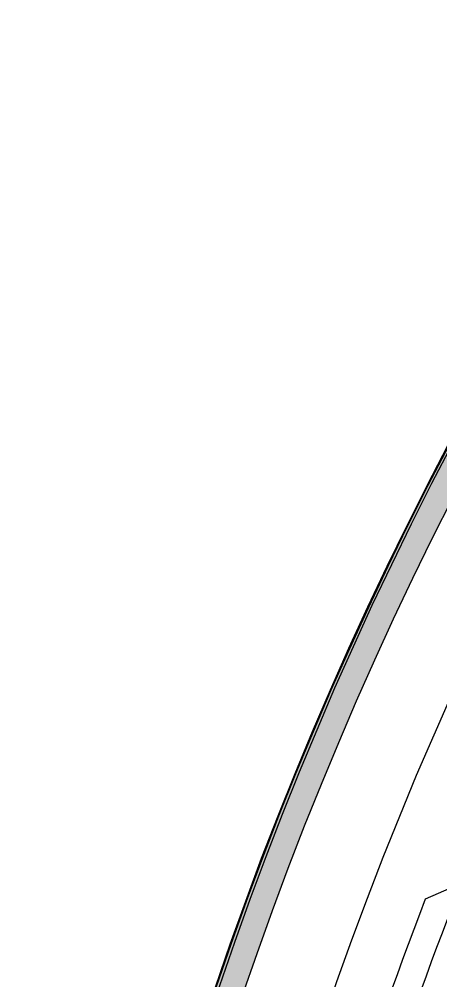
# Model space of a CAD drawing. Header units: feet. Extents: x 0 to 841, y 0 to 594.
# Drawn here: x 637.343 to 638.762, y 136.245 to 139.479 of the extents above; entities that cross this region are included whole.
import ezdxf

# ---------------------------------------------------------------- set-up
doc = ezdxf.new("R2010")
doc.units = ezdxf.units.FT
doc.header["$MEASUREMENT"] = 0
doc.layers.add('LOGO', color=7, linetype='Continuous')

# ---------------------------------------------------------------- blocks, each defined once
blk = doc.blocks.new('YOTA')
h = blk.add_hatch(color=1)
edge = h.paths.add_edge_path()
edge.add_arc((302.886, 246.975), 39.995, 0, 360)
edge = h.paths.add_edge_path(flags=16)
edge.add_arc((302.886, 246.975), 39.7, 0, 360)
at = {"color": 2}
for points in [[(267.238, 260.75), (268.72, 261.399), (269.34, 259.947, 0.036222), (267.813, 254.973), (266.504, 254.148), (265.621, 255.475, -0.036146)], [(265.937, 255.534), (266.58, 254.544), (267.553, 255.157, -0.034551), (269.022, 259.941), (268.564, 261.015), (267.472, 260.537, 0.034551)]]:
    blk.add_lwpolyline(points, format="xyb", close=True, dxfattribs=at)
at = {"color": 1}
for centre, radius in [((302.881, 246.975), 40), ((302.881, 246.975), 40), ((302.886, 246.975), 39.995)]:
    blk.add_circle(centre, radius, dxfattribs=at)
at = {"color": 2}
for radius in [39.7, 38.793]:
    blk.add_circle((302.886, 246.975), radius, dxfattribs=at)

msp = doc.modelspace()

# ---------------------------------------------------------------- linework, layer by layer
at = {"layer": 'LOGO', "color": 1}
msp.add_circle((649.9138, 132.2024), 12.5548, dxfattribs=at)

# ---------------------------------------------------------------- block references
at = {"layer": 'LOGO', "xscale": 0.3139103563735262, "yscale": 0.3139103563735262, "zscale": 0.3139103563735262}
msp.add_blockref('YOTA', (554.8225, 54.668), dxfattribs=at)

doc.saveas('drawing.dxf')
